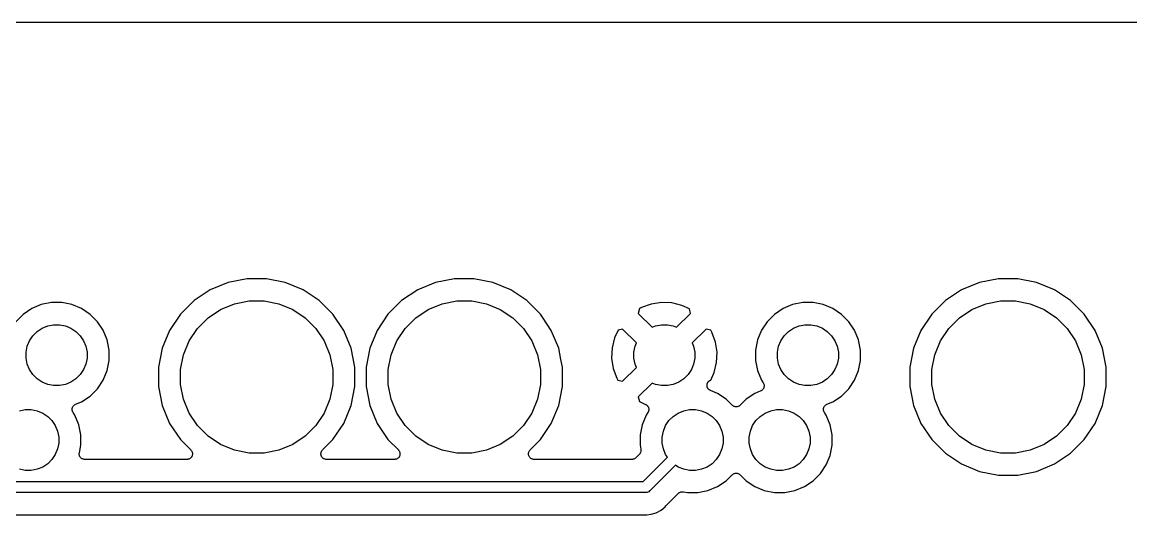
# Model space of a CAD drawing. Extents: x 3.21 to 7.18, y -3.5 to -0.72.
# Drawn here: x 4.266 to 5.269, y -1.167 to -0.721 of the extents above; entities that cross this region are included whole.
import ezdxf

# ---------------------------------------------------------------- set-up
doc = ezdxf.new("R2010")
doc.units = 0
doc.header["$MEASUREMENT"] = 0
doc.layers.add('BLACK', color=7, linetype='CONTINUOUS')

msp = doc.modelspace()

# ---------------------------------------------------------------- linework, layer by layer
at = {"layer": 'BLACK', "linetype": 'CONTINUOUS'}
for p, q in [((3.21098, -0.72098), (7.17402, -0.72098)), ((4.46931, -0.9531), (4.45213, -0.95652)), ((4.48682, -0.9531), (4.46931, -0.9531)), ((4.50399, -0.95652), (4.48682, -0.9531)), ((4.65718, -0.9531), (4.64001, -0.95652)), ((4.67469, -0.9531), (4.65718, -0.9531)), ((4.69187, -0.95652), (4.67469, -0.9531)), ((5.14931, -0.9531), (5.13213, -0.95652)), ((5.16682, -0.9531), (5.14931, -0.9531)), ((5.18399, -0.95652), (5.16682, -0.9531)), ((4.43595, -0.96322), (4.42139, -0.97295)), ((4.45213, -0.95652), (4.43595, -0.96322)), ((4.52017, -0.96322), (4.50399, -0.95652)), ((4.53473, -0.97295), (4.52017, -0.96322)), ((4.62383, -0.96322), (4.60927, -0.97295)), ((4.64001, -0.95652), (4.62383, -0.96322)), ((4.70805, -0.96322), (4.69187, -0.95652)), ((4.72261, -0.97295), (4.70805, -0.96322)), ((5.11595, -0.96322), (5.10139, -0.97295)), ((5.13213, -0.95652), (5.11595, -0.96322)), ((5.20017, -0.96322), (5.18399, -0.95652)), ((5.21473, -0.97295), (5.20017, -0.96322)), ((4.42139, -0.97295), (4.40901, -0.98533)), ((4.45797, -0.97575), (4.47128, -0.9731)), ((4.47128, -0.9731), (4.48485, -0.9731)), ((4.48485, -0.9731), (4.49816, -0.97575)), ((4.54711, -0.98533), (4.53473, -0.97295)), ((4.60927, -0.97295), (4.59689, -0.98533)), ((4.64584, -0.97575), (4.65915, -0.9731)), ((4.65915, -0.9731), (4.67272, -0.9731)), ((4.67272, -0.9731), (4.68603, -0.97575)), ((4.73499, -0.98533), (4.72261, -0.97295)), ((5.10139, -0.97295), (5.08901, -0.98533)), ((5.13797, -0.97575), (5.15128, -0.9731)), ((5.15128, -0.9731), (5.16485, -0.9731)), ((5.16485, -0.9731), (5.17816, -0.97575)), ((5.22711, -0.98533), (5.21473, -0.97295)), ((4.27443, -0.98017), (4.26664, -0.98537)), ((4.28309, -0.97658), (4.27443, -0.98017)), ((4.29228, -0.97476), (4.28309, -0.97658)), ((4.30164, -0.97476), (4.29228, -0.97476)), ((4.31083, -0.97658), (4.30164, -0.97476)), ((4.31949, -0.98017), (4.31083, -0.97658)), ((4.32728, -0.98537), (4.31949, -0.98017)), ((4.43414, -0.98848), (4.44543, -0.98094)), ((4.44543, -0.98094), (4.45797, -0.97575)), ((4.49816, -0.97575), (4.5107, -0.98094)), ((4.5107, -0.98094), (4.52198, -0.98848)), ((4.62202, -0.98848), (4.6333, -0.98094)), ((4.6333, -0.98094), (4.64584, -0.97575)), ((4.68603, -0.97575), (4.69857, -0.98094)), ((4.69857, -0.98094), (4.70986, -0.98848)), ((4.82448, -0.98021), (4.82339, -0.98452)), ((4.8262, -0.9793), (4.82448, -0.98021)), ((4.83513, -0.97603), (4.8262, -0.9793)), ((4.84439, -0.9746), (4.83513, -0.97603)), ((4.85375, -0.975), (4.84439, -0.9746)), ((4.86285, -0.97722), (4.85375, -0.975)), ((4.86964, -0.98037), (4.86285, -0.97722)), ((4.87069, -0.98452), (4.86964, -0.98037)), ((4.95443, -0.98017), (4.94664, -0.98537)), ((4.96309, -0.97658), (4.95443, -0.98017)), ((4.97228, -0.97476), (4.96309, -0.97658)), ((4.98164, -0.97476), (4.97228, -0.97476)), ((4.99083, -0.97658), (4.98164, -0.97476)), ((4.99949, -0.98017), (4.99083, -0.97658)), ((5.00728, -0.98537), (4.99949, -0.98017)), ((5.11414, -0.98848), (5.12543, -0.98094)), ((5.12543, -0.98094), (5.13797, -0.97575)), ((5.17816, -0.97575), (5.1907, -0.98094)), ((5.1907, -0.98094), (5.20198, -0.98848)), ((4.26664, -0.98537), (4.26002, -0.992)), ((4.3339, -0.992), (4.32728, -0.98537)), ((4.33911, -0.99979), (4.3339, -0.992)), ((4.40901, -0.98533), (4.39928, -0.99989)), ((4.42455, -0.99808), (4.43414, -0.98848)), ((4.52198, -0.98848), (4.53158, -0.99808)), ((4.55684, -0.99989), (4.54711, -0.98533)), ((4.59689, -0.98533), (4.58716, -0.99989)), ((4.61242, -0.99808), (4.62202, -0.98848)), ((4.70986, -0.98848), (4.71945, -0.99808)), ((4.73732, -0.98882), (4.73499, -0.98533)), ((4.74472, -0.99989), (4.73732, -0.98882)), ((4.73732, -0.98882), (4.73732, -0.98882)), ((4.82339, -0.98452), (4.83595, -0.99708)), ((4.85813, -0.99708), (4.87069, -0.98452)), ((4.94002, -0.992), (4.93481, -0.99979)), ((4.94664, -0.98537), (4.94002, -0.992)), ((5.0139, -0.992), (5.00728, -0.98537)), ((5.01911, -0.99979), (5.0139, -0.992)), ((5.08901, -0.98533), (5.07928, -0.99989)), ((5.10455, -0.99808), (5.11414, -0.98848)), ((5.20198, -0.98848), (5.21158, -0.99808)), ((5.23684, -0.99989), (5.22711, -0.98533)), ((4.27555, -1.00475), (4.27939, -1.00091)), ((4.27939, -1.00091), (4.28391, -0.99789)), ((4.28391, -0.99789), (4.28892, -0.99582)), ((4.28892, -0.99582), (4.29425, -0.99476)), ((4.29425, -0.99476), (4.29967, -0.99476)), ((4.29967, -0.99476), (4.305, -0.99582)), ((4.305, -0.99582), (4.31001, -0.99789)), ((4.31001, -0.99789), (4.31453, -1.00091)), ((4.31453, -1.00091), (4.31837, -1.00475)), ((4.34269, -1.00844), (4.33911, -0.99979)), ((4.39928, -0.99989), (4.39258, -1.01607)), ((4.41701, -1.00936), (4.42455, -0.99808)), ((4.53158, -0.99808), (4.53912, -1.00936)), ((4.56354, -1.01607), (4.55684, -0.99989)), ((4.58716, -0.99989), (4.58046, -1.01607)), ((4.60488, -1.00936), (4.61242, -0.99808)), ((4.71945, -0.99808), (4.72699, -1.00936)), ((4.75142, -1.01607), (4.74472, -0.99989)), ((4.8051, -0.99972), (4.80194, -1.00651)), ((4.80924, -0.99866), (4.8051, -0.99972)), ((4.8218, -1.01122), (4.80924, -0.99866)), ((4.83595, -0.99708), (4.839, -0.99582)), ((4.839, -0.99582), (4.84433, -0.99476)), ((4.84433, -0.99476), (4.84975, -0.99476)), ((4.84975, -0.99476), (4.85508, -0.99582)), ((4.85508, -0.99582), (4.85813, -0.99708)), ((4.88483, -0.99866), (4.87227, -1.01122)), ((4.88914, -0.99976), (4.88483, -0.99866)), ((4.89006, -1.00147), (4.88914, -0.99976)), ((4.89332, -1.0104), (4.89006, -1.00147)), ((4.93481, -0.99979), (4.93123, -1.00844)), ((4.95555, -1.00475), (4.95939, -1.00091)), ((4.95939, -1.00091), (4.96391, -0.99789)), ((4.96391, -0.99789), (4.96892, -0.99582)), ((4.96892, -0.99582), (4.97425, -0.99476)), ((4.97425, -0.99476), (4.97967, -0.99476)), ((4.97967, -0.99476), (4.985, -0.99582)), ((4.985, -0.99582), (4.99001, -0.99789)), ((4.99001, -0.99789), (4.99453, -1.00091)), ((4.99453, -1.00091), (4.99837, -1.00475)), ((5.02269, -1.00844), (5.01911, -0.99979)), ((5.07928, -0.99989), (5.07258, -1.01607)), ((5.09701, -1.00936), (5.10455, -0.99808)), ((5.21158, -0.99808), (5.21912, -1.00936)), ((5.24354, -1.01607), (5.23684, -0.99989)), ((4.27046, -1.01428), (4.27254, -1.00926)), ((4.27254, -1.00926), (4.27555, -1.00475)), ((4.31837, -1.00475), (4.32138, -1.00926)), ((4.32138, -1.00926), (4.32346, -1.01428)), ((4.34452, -1.01763), (4.34269, -1.00844)), ((4.41181, -1.0219), (4.41701, -1.00936)), ((4.53912, -1.00936), (4.54431, -1.0219)), ((4.59969, -1.0219), (4.60488, -1.00936)), ((4.72699, -1.00936), (4.73219, -1.0219)), ((4.80194, -1.00651), (4.79972, -1.01561)), ((4.82054, -1.01428), (4.8218, -1.01122)), ((4.87227, -1.01122), (4.87354, -1.01428)), ((4.89475, -1.01966), (4.89332, -1.0104)), ((4.93123, -1.00844), (4.9294, -1.01763)), ((4.95046, -1.01428), (4.95254, -1.00926)), ((4.95254, -1.00926), (4.95555, -1.00475)), ((4.99837, -1.00475), (5.00138, -1.00926)), ((5.00138, -1.00926), (5.00346, -1.01428)), ((5.02452, -1.01763), (5.02269, -1.00844)), ((5.09181, -1.0219), (5.09701, -1.00936)), ((5.21912, -1.00936), (5.22431, -1.0219)), ((4.2694, -1.0196), (4.27046, -1.01428)), ((4.2694, -1.02503), (4.2694, -1.0196)), ((4.32346, -1.01428), (4.32452, -1.0196)), ((4.32452, -1.0196), (4.32452, -1.02503)), ((4.34452, -1.027), (4.34452, -1.01763)), ((4.39258, -1.01607), (4.38917, -1.03324)), ((4.40917, -1.03521), (4.41181, -1.0219)), ((4.54431, -1.0219), (4.54696, -1.03521)), ((4.56696, -1.03324), (4.56354, -1.01607)), ((4.58046, -1.01607), (4.57704, -1.03324)), ((4.59704, -1.03521), (4.59969, -1.0219)), ((4.73219, -1.0219), (4.73483, -1.03521)), ((4.75344, -1.02622), (4.75142, -1.01607)), ((4.79972, -1.01561), (4.79932, -1.02497)), ((4.81948, -1.0196), (4.82054, -1.01428)), ((4.81948, -1.02503), (4.81948, -1.0196)), ((4.87354, -1.01428), (4.8746, -1.0196)), ((4.8746, -1.0196), (4.8746, -1.02503)), ((4.89436, -1.02902), (4.89475, -1.01966)), ((4.9294, -1.01763), (4.9294, -1.027)), ((4.9494, -1.0196), (4.95046, -1.01428)), ((4.9494, -1.02503), (4.9494, -1.0196)), ((5.00346, -1.01428), (5.00452, -1.0196)), ((5.00452, -1.0196), (5.00452, -1.02503)), ((5.02452, -1.027), (5.02452, -1.01763)), ((5.07258, -1.01607), (5.06917, -1.03324)), ((5.08917, -1.03521), (5.09181, -1.0219)), ((5.22431, -1.0219), (5.22696, -1.03521)), ((5.24696, -1.03324), (5.24354, -1.01607)), ((4.27046, -1.03035), (4.2694, -1.02503)), ((4.27254, -1.03537), (4.27046, -1.03035)), ((4.32346, -1.03035), (4.32138, -1.03537)), ((4.32452, -1.02503), (4.32346, -1.03035)), ((4.34269, -1.03619), (4.34452, -1.027)), ((4.38917, -1.03324), (4.38917, -1.05076)), ((4.56696, -1.05076), (4.56696, -1.03324)), ((4.57704, -1.03324), (4.57704, -1.05076)), ((4.75483, -1.03324), (4.75344, -1.02622)), ((4.75483, -1.05076), (4.75483, -1.03324)), ((4.79932, -1.02497), (4.80076, -1.03423)), ((4.80924, -1.04597), (4.8218, -1.03341)), ((4.82054, -1.03035), (4.81948, -1.02503)), ((4.8218, -1.03341), (4.82054, -1.03035)), ((4.87354, -1.03035), (4.87146, -1.03537)), ((4.8746, -1.02503), (4.87354, -1.03035)), ((4.89214, -1.03812), (4.89436, -1.02902)), ((4.9294, -1.027), (4.93123, -1.03619)), ((4.95046, -1.03035), (4.9494, -1.02503)), ((4.95254, -1.03537), (4.95046, -1.03035)), ((5.00346, -1.03035), (5.00138, -1.03537)), ((5.00452, -1.02503), (5.00346, -1.03035)), ((5.02269, -1.03619), (5.02357, -1.03178)), ((5.02357, -1.03178), (5.02452, -1.027)), ((5.02357, -1.03178), (5.02357, -1.03178)), ((5.06917, -1.03324), (5.06917, -1.05076)), ((5.24696, -1.05076), (5.24696, -1.03324)), ((4.27555, -1.03988), (4.27254, -1.03537)), ((4.27939, -1.04372), (4.27555, -1.03988)), ((4.31837, -1.03988), (4.31453, -1.04372)), ((4.32138, -1.03537), (4.31837, -1.03988)), ((4.33911, -1.04484), (4.34269, -1.03619)), ((4.40917, -1.04879), (4.40917, -1.03521)), ((4.54696, -1.03521), (4.54696, -1.04879)), ((4.59704, -1.04879), (4.59704, -1.03521)), ((4.73483, -1.03521), (4.73483, -1.04879)), ((4.80076, -1.03423), (4.80402, -1.04316)), ((4.80402, -1.04316), (4.80494, -1.04487)), ((4.86845, -1.03988), (4.86461, -1.04372)), ((4.87146, -1.03537), (4.86845, -1.03988)), ((4.88896, -1.04496), (4.89214, -1.03812)), ((4.93123, -1.03619), (4.93481, -1.04484)), ((4.95555, -1.03988), (4.95254, -1.03537)), ((4.95939, -1.04372), (4.95555, -1.03988)), ((4.99837, -1.03988), (4.99453, -1.04372)), ((5.00138, -1.03537), (4.99837, -1.03988)), ((5.01911, -1.04484), (5.02269, -1.03619)), ((5.08917, -1.04879), (5.08917, -1.03521)), ((5.22696, -1.03521), (5.22696, -1.04879)), ((4.28391, -1.04674), (4.27939, -1.04372)), ((4.28892, -1.04881), (4.28391, -1.04674)), ((4.29425, -1.04987), (4.28892, -1.04881)), ((4.29967, -1.04987), (4.29425, -1.04987)), ((4.305, -1.04881), (4.29967, -1.04987)), ((4.31001, -1.04674), (4.305, -1.04881)), ((4.31453, -1.04372), (4.31001, -1.04674)), ((4.32728, -1.05926), (4.3339, -1.05263)), ((4.3339, -1.05263), (4.33911, -1.04484)), ((4.38917, -1.05076), (4.39258, -1.06793)), ((4.41181, -1.0621), (4.40917, -1.04879)), ((4.54696, -1.04879), (4.54431, -1.0621)), ((4.56354, -1.06793), (4.56696, -1.05076)), ((4.57704, -1.05076), (4.58046, -1.06793)), ((4.59969, -1.0621), (4.59704, -1.04879)), ((4.73483, -1.04879), (4.73219, -1.0621)), ((4.75142, -1.06793), (4.75483, -1.05076)), ((4.80494, -1.04487), (4.80924, -1.04597)), ((4.83595, -1.04755), (4.82339, -1.06011)), ((4.839, -1.04881), (4.83595, -1.04755)), ((4.84433, -1.04987), (4.839, -1.04881)), ((4.84975, -1.04987), (4.84433, -1.04987)), ((4.85508, -1.04881), (4.84975, -1.04987)), ((4.86009, -1.04674), (4.85508, -1.04881)), ((4.86461, -1.04372), (4.86009, -1.04674)), ((4.88563, -1.04961), (4.88567, -1.04926)), ((4.88564, -1.04975), (4.88563, -1.04961)), ((4.88563, -1.04989), (4.88564, -1.04975)), ((4.88568, -1.05023), (4.88563, -1.04989)), ((4.88567, -1.04926), (4.88568, -1.04891)), ((4.88568, -1.04891), (4.88572, -1.04878)), ((4.88572, -1.05058), (4.88568, -1.05023)), ((4.88572, -1.04878), (4.88573, -1.04864)), ((4.88575, -1.05071), (4.88572, -1.05058)), ((4.88573, -1.04864), (4.88584, -1.0483)), ((4.88577, -1.05085), (4.88575, -1.05071)), ((4.88589, -1.05118), (4.88577, -1.05085)), ((4.88584, -1.0483), (4.88592, -1.04796)), ((4.88599, -1.05152), (4.88589, -1.05118)), ((4.88592, -1.04796), (4.88598, -1.04784)), ((4.88598, -1.04784), (4.88602, -1.04771)), ((4.88605, -1.05164), (4.88599, -1.05152)), ((4.88602, -1.04771), (4.88619, -1.0474)), ((4.8861, -1.05177), (4.88605, -1.05164)), ((4.88628, -1.05207), (4.8861, -1.05177)), ((4.88619, -1.0474), (4.88634, -1.04708)), ((4.88644, -1.05238), (4.88628, -1.05207)), ((4.88634, -1.04708), (4.88642, -1.04697)), ((4.88642, -1.04697), (4.88649, -1.04685)), ((4.88653, -1.05249), (4.88644, -1.05238)), ((4.88649, -1.04685), (4.88671, -1.04658)), ((4.8866, -1.05261), (4.88653, -1.05249)), ((4.88683, -1.05287), (4.8866, -1.05261)), ((4.88671, -1.04658), (4.88692, -1.0463)), ((4.88705, -1.05314), (4.88683, -1.05287)), ((4.88692, -1.0463), (4.88702, -1.04621)), ((4.88702, -1.04621), (4.88711, -1.0461)), ((4.88716, -1.05323), (4.88705, -1.05314)), ((4.88711, -1.0461), (4.88738, -1.04588)), ((4.88725, -1.05334), (4.88716, -1.05323)), ((4.88753, -1.05355), (4.88725, -1.05334)), ((4.88738, -1.04588), (4.88764, -1.04564)), ((4.8878, -1.05377), (4.88753, -1.05355)), ((4.88764, -1.04564), (4.88776, -1.04557)), ((4.88776, -1.04557), (4.88787, -1.04548)), ((4.88787, -1.04548), (4.88818, -1.04532)), ((4.88818, -1.04532), (4.88848, -1.04514)), ((4.88848, -1.04514), (4.88861, -1.04509)), ((4.88861, -1.04509), (4.88873, -1.04503)), ((4.88873, -1.04503), (4.88896, -1.04496)), ((4.93481, -1.04484), (4.93647, -1.04731)), ((4.93614, -1.05327), (4.93584, -1.05363)), ((4.93644, -1.05291), (4.93614, -1.05327)), ((4.93645, -1.05289), (4.93644, -1.05291)), ((4.93646, -1.05288), (4.93645, -1.05289)), ((4.93668, -1.05246), (4.93646, -1.05288)), ((4.93647, -1.04731), (4.93649, -1.04735)), ((4.93649, -1.04735), (4.93649, -1.04735)), ((4.93649, -1.04735), (4.93649, -1.04735)), ((4.93649, -1.04735), (4.9365, -1.04737)), ((4.9365, -1.04737), (4.93672, -1.0478)), ((4.93691, -1.05205), (4.93668, -1.05246)), ((4.93672, -1.0478), (4.93694, -1.04821)), ((4.93692, -1.05202), (4.93691, -1.05204)), ((4.93691, -1.05204), (4.93691, -1.05205)), ((4.93706, -1.05157), (4.93692, -1.05202)), ((4.93694, -1.04821), (4.93695, -1.04823)), ((4.93695, -1.04823), (4.93695, -1.04824)), ((4.93695, -1.04824), (4.93708, -1.04869)), ((4.9372, -1.05112), (4.93706, -1.05157)), ((4.93708, -1.04869), (4.93722, -1.04915)), ((4.93721, -1.05109), (4.9372, -1.0511)), ((4.9372, -1.0511), (4.9372, -1.05112)), ((4.93726, -1.05062), (4.93721, -1.05109)), ((4.93722, -1.04915), (4.93722, -1.04916)), ((4.93722, -1.04916), (4.93722, -1.04918)), ((4.93722, -1.04918), (4.93726, -1.04964)), ((4.93726, -1.04964), (4.93731, -1.05012)), ((4.93731, -1.05015), (4.93726, -1.05062)), ((4.93731, -1.05012), (4.93731, -1.05013)), ((4.93731, -1.05013), (4.93731, -1.05015)), ((4.96391, -1.04674), (4.95939, -1.04372)), ((4.96892, -1.04881), (4.96391, -1.04674)), ((4.97425, -1.04987), (4.96892, -1.04881)), ((4.97967, -1.04987), (4.97425, -1.04987)), ((4.985, -1.04881), (4.97967, -1.04987)), ((4.99001, -1.04674), (4.985, -1.04881)), ((4.99453, -1.04372), (4.99001, -1.04674)), ((5.00728, -1.05926), (5.0139, -1.05263)), ((5.0139, -1.05263), (5.01911, -1.04484)), ((5.06917, -1.05076), (5.07258, -1.06793)), ((5.09181, -1.0621), (5.08917, -1.04879)), ((5.22696, -1.04879), (5.22431, -1.0621)), ((5.24354, -1.06793), (5.24696, -1.05076)), ((4.31949, -1.06446), (4.32728, -1.05926)), ((4.41701, -1.07464), (4.41181, -1.0621)), ((4.54431, -1.0621), (4.53912, -1.07464)), ((4.60488, -1.07464), (4.59969, -1.0621)), ((4.73219, -1.0621), (4.72699, -1.07464)), ((4.82339, -1.06011), (4.82444, -1.06426)), ((4.88792, -1.05384), (4.8878, -1.05377)), ((4.88803, -1.05392), (4.88792, -1.05384)), ((4.88834, -1.05408), (4.88803, -1.05392)), ((4.88865, -1.05424), (4.88834, -1.05408)), ((4.88872, -1.05427), (4.88865, -1.05424)), ((4.89516, -1.05694), (4.88872, -1.05427)), ((4.90295, -1.06215), (4.89516, -1.05694)), ((4.90846, -1.06766), (4.90295, -1.06215)), ((4.92105, -1.06215), (4.91554, -1.06766)), ((4.92884, -1.05694), (4.92105, -1.06215)), ((4.93422, -1.05471), (4.92884, -1.05694)), ((4.93464, -1.05449), (4.93422, -1.05471)), ((4.93506, -1.05427), (4.93464, -1.05449)), ((4.93507, -1.05426), (4.93506, -1.05427)), ((4.93508, -1.05425), (4.93507, -1.05426)), ((4.93545, -1.05395), (4.93508, -1.05425)), ((4.93582, -1.05366), (4.93545, -1.05395)), ((4.93583, -1.05364), (4.93582, -1.05366)), ((4.93584, -1.05363), (4.93583, -1.05364)), ((4.99949, -1.06446), (5.00728, -1.05926)), ((5.09701, -1.07464), (5.09181, -1.0621)), ((5.22431, -1.0621), (5.21912, -1.07464)), ((4.26333, -1.07259), (4.26866, -1.07153)), ((4.26866, -1.07153), (4.27408, -1.07153)), ((4.27408, -1.07153), (4.27941, -1.07259)), ((4.27941, -1.07259), (4.28442, -1.07466)), ((4.31102, -1.07125), (4.31107, -1.07078)), ((4.31102, -1.07127), (4.31102, -1.07125)), ((4.31102, -1.07128), (4.31102, -1.07127)), ((4.31107, -1.07175), (4.31102, -1.07128)), ((4.31107, -1.07078), (4.31112, -1.07031)), ((4.31111, -1.07222), (4.31107, -1.07175)), ((4.31111, -1.07224), (4.31111, -1.07222)), ((4.31111, -1.07225), (4.31111, -1.07224)), ((4.31125, -1.07271), (4.31111, -1.07225)), ((4.31112, -1.07031), (4.31113, -1.0703)), ((4.31113, -1.07028), (4.31127, -1.06983)), ((4.31113, -1.0703), (4.31113, -1.07028)), ((4.31138, -1.07316), (4.31125, -1.07271)), ((4.31127, -1.06983), (4.31141, -1.06938)), ((4.31138, -1.07318), (4.31138, -1.07316)), ((4.31139, -1.07319), (4.31138, -1.07318)), ((4.31161, -1.07361), (4.31139, -1.07319)), ((4.31141, -1.06938), (4.31142, -1.06937)), ((4.31142, -1.06935), (4.31165, -1.06894)), ((4.31142, -1.06937), (4.31142, -1.06935)), ((4.31183, -1.07403), (4.31161, -1.07361)), ((4.31165, -1.06894), (4.31187, -1.06852)), ((4.31187, -1.06852), (4.31188, -1.06851)), ((4.31188, -1.06851), (4.31189, -1.06849)), ((4.31189, -1.06849), (4.31219, -1.06814)), ((4.31219, -1.06814), (4.31249, -1.06777)), ((4.31249, -1.06777), (4.3125, -1.06776)), ((4.3125, -1.06776), (4.31251, -1.06775)), ((4.31251, -1.06775), (4.31288, -1.06745)), ((4.31288, -1.06745), (4.31325, -1.06715)), ((4.31325, -1.06715), (4.31326, -1.06714)), ((4.31326, -1.06714), (4.31327, -1.06713)), ((4.31327, -1.06713), (4.31369, -1.06691)), ((4.31369, -1.06691), (4.31411, -1.06669)), ((4.31411, -1.06669), (4.31949, -1.06446)), ((4.39258, -1.06793), (4.39928, -1.08411)), ((4.55684, -1.08411), (4.56354, -1.06793)), ((4.58046, -1.06793), (4.58716, -1.08411)), ((4.74472, -1.08411), (4.75142, -1.06793)), ((4.82444, -1.06426), (4.83003, -1.06686)), ((4.83003, -1.06686), (4.8301, -1.06689)), ((4.8301, -1.06689), (4.83041, -1.06708)), ((4.83041, -1.06708), (4.83073, -1.06725)), ((4.83073, -1.06725), (4.83082, -1.06733)), ((4.83082, -1.06733), (4.83093, -1.06739)), ((4.83093, -1.06739), (4.8312, -1.06764)), ((4.8312, -1.06764), (4.83148, -1.06788)), ((4.83148, -1.06788), (4.83156, -1.06797)), ((4.83156, -1.06797), (4.83165, -1.06805)), ((4.83165, -1.06805), (4.83186, -1.06835)), ((4.83186, -1.06835), (4.8321, -1.06863)), ((4.8321, -1.06863), (4.83215, -1.06874)), ((4.83215, -1.06874), (4.83223, -1.06884)), ((4.83223, -1.06884), (4.83238, -1.06917)), ((4.83244, -1.07353), (4.83225, -1.07384)), ((4.83238, -1.06917), (4.83255, -1.0695)), ((4.83248, -1.07342), (4.83244, -1.07353)), ((4.83254, -1.07331), (4.83248, -1.07342)), ((4.83265, -1.07296), (4.83254, -1.07331)), ((4.83255, -1.0695), (4.83259, -1.06961)), ((4.83259, -1.06961), (4.83264, -1.06972)), ((4.83264, -1.06972), (4.83273, -1.07008)), ((4.83277, -1.07261), (4.83265, -1.07296)), ((4.83273, -1.07008), (4.83283, -1.07043)), ((4.83279, -1.07249), (4.83277, -1.07261)), ((4.83283, -1.07237), (4.83279, -1.07249)), ((4.83283, -1.07043), (4.83284, -1.07055)), ((4.83286, -1.07201), (4.83283, -1.07237)), ((4.83284, -1.07055), (4.83287, -1.07067)), ((4.83292, -1.07165), (4.83286, -1.07201)), ((4.83287, -1.07067), (4.83289, -1.07104)), ((4.83289, -1.07104), (4.83292, -1.0714)), ((4.83292, -1.0714), (4.83291, -1.07152)), ((4.83291, -1.07152), (4.83292, -1.07165)), ((4.85958, -1.07466), (4.86459, -1.07259)), ((4.86459, -1.07259), (4.86992, -1.07153)), ((4.86992, -1.07153), (4.87534, -1.07153)), ((4.87534, -1.07153), (4.88067, -1.07259)), ((4.88067, -1.07259), (4.88568, -1.07466)), ((4.90883, -1.06796), (4.90846, -1.06766)), ((4.90919, -1.06826), (4.90883, -1.06796)), ((4.90921, -1.06827), (4.90919, -1.06826)), ((4.90922, -1.06828), (4.90921, -1.06827)), ((4.90963, -1.0685), (4.90922, -1.06828)), ((4.91005, -1.06873), (4.90963, -1.0685)), ((4.91006, -1.06873), (4.91005, -1.06873)), ((4.91008, -1.06874), (4.91006, -1.06873)), ((4.91053, -1.06888), (4.91008, -1.06874)), ((4.91098, -1.06902), (4.91053, -1.06888)), ((4.91099, -1.06902), (4.91098, -1.06902)), ((4.91101, -1.06903), (4.91099, -1.06902)), ((4.91148, -1.06908), (4.91101, -1.06903)), ((4.91195, -1.06913), (4.91148, -1.06908)), ((4.91197, -1.06913), (4.91195, -1.06913)), ((4.91198, -1.06913), (4.91197, -1.06913)), ((4.91245, -1.06908), (4.91198, -1.06913)), ((4.91292, -1.06904), (4.91245, -1.06908)), ((4.91294, -1.06904), (4.91292, -1.06904)), ((4.91295, -1.06904), (4.91294, -1.06904)), ((4.9134, -1.0689), (4.91295, -1.06904)), ((4.91386, -1.06877), (4.9134, -1.0689)), ((4.91387, -1.06876), (4.91386, -1.06877)), ((4.91389, -1.06876), (4.91387, -1.06876)), ((4.9143, -1.06854), (4.91389, -1.06876)), ((4.91472, -1.06832), (4.9143, -1.06854)), ((4.91474, -1.06831), (4.91472, -1.06832)), ((4.91475, -1.0683), (4.91474, -1.06831)), ((4.91512, -1.06801), (4.91475, -1.0683)), ((4.91549, -1.06771), (4.91512, -1.06801)), ((4.91551, -1.06769), (4.91549, -1.06771)), ((4.91554, -1.06766), (4.91551, -1.06769)), ((4.91551, -1.06769), (4.91551, -1.06769)), ((4.91551, -1.06769), (4.91551, -1.06769)), ((4.93832, -1.07466), (4.94333, -1.07259)), ((4.94333, -1.07259), (4.94866, -1.07153)), ((4.94866, -1.07153), (4.95408, -1.07153)), ((4.95408, -1.07153), (4.95941, -1.07259)), ((4.95941, -1.07259), (4.96442, -1.07466)), ((4.99102, -1.07125), (4.99107, -1.07078)), ((4.99102, -1.07127), (4.99102, -1.07125)), ((4.99102, -1.07128), (4.99102, -1.07127)), ((4.99107, -1.07175), (4.99102, -1.07128)), ((4.99107, -1.07078), (4.99112, -1.07031)), ((4.99111, -1.07222), (4.99107, -1.07175)), ((4.99111, -1.07224), (4.99111, -1.07222)), ((4.99111, -1.07225), (4.99111, -1.07224)), ((4.99125, -1.07271), (4.99111, -1.07225)), ((4.99112, -1.07031), (4.99113, -1.0703)), ((4.99113, -1.07028), (4.99127, -1.06983)), ((4.99113, -1.0703), (4.99113, -1.07028)), ((4.99138, -1.07316), (4.99125, -1.07271)), ((4.99127, -1.06983), (4.99141, -1.06938)), ((4.99138, -1.07318), (4.99138, -1.07316)), ((4.99139, -1.07319), (4.99138, -1.07318)), ((4.99161, -1.07361), (4.99139, -1.07319)), ((4.99141, -1.06938), (4.99142, -1.06937)), ((4.99142, -1.06935), (4.99165, -1.06894)), ((4.99142, -1.06937), (4.99142, -1.06935)), ((4.99183, -1.07403), (4.99161, -1.07361)), ((4.99165, -1.06894), (4.99187, -1.06852)), ((4.99187, -1.06852), (4.99188, -1.06851)), ((4.99188, -1.06851), (4.99189, -1.06849)), ((4.99189, -1.06849), (4.99219, -1.06814)), ((4.99219, -1.06814), (4.99249, -1.06777)), ((4.99249, -1.06777), (4.9925, -1.06776)), ((4.9925, -1.06776), (4.99251, -1.06775)), ((4.99251, -1.06775), (4.99288, -1.06745)), ((4.99288, -1.06745), (4.99325, -1.06715)), ((4.99325, -1.06715), (4.99326, -1.06714)), ((4.99326, -1.06714), (4.99327, -1.06713)), ((4.99327, -1.06713), (4.99369, -1.06691)), ((4.99369, -1.06691), (4.99411, -1.06669)), ((4.99411, -1.06669), (4.99949, -1.06446)), ((5.07258, -1.06793), (5.07928, -1.08411)), ((5.23684, -1.08411), (5.24354, -1.06793)), ((4.28442, -1.07466), (4.28894, -1.07768)), ((4.28894, -1.07768), (4.29278, -1.08152)), ((4.29278, -1.08152), (4.29579, -1.08603)), ((4.31184, -1.07405), (4.31183, -1.07403)), ((4.31186, -1.07409), (4.31184, -1.07405)), ((4.31184, -1.07405), (4.31184, -1.07405)), ((4.31184, -1.07405), (4.31184, -1.07405)), ((4.31352, -1.07656), (4.31186, -1.07409)), ((4.3171, -1.08521), (4.31352, -1.07656)), ((4.42455, -1.08592), (4.41701, -1.07464)), ((4.53912, -1.07464), (4.53158, -1.08592)), ((4.61242, -1.08592), (4.60488, -1.07464)), ((4.72699, -1.07464), (4.71945, -1.08592)), ((4.83048, -1.07656), (4.8269, -1.08521)), ((4.83208, -1.07417), (4.83048, -1.07656)), ((4.83225, -1.07384), (4.83208, -1.07417)), ((4.84821, -1.08603), (4.85122, -1.08152)), ((4.85122, -1.08152), (4.85506, -1.07768)), ((4.85506, -1.07768), (4.85958, -1.07466)), ((4.88568, -1.07466), (4.8902, -1.07768)), ((4.8902, -1.07768), (4.89404, -1.08152)), ((4.89404, -1.08152), (4.89705, -1.08603)), ((4.92695, -1.08603), (4.92996, -1.08152)), ((4.92996, -1.08152), (4.9338, -1.07768)), ((4.9338, -1.07768), (4.93832, -1.07466)), ((4.96442, -1.07466), (4.96894, -1.07768)), ((4.96894, -1.07768), (4.97278, -1.08152)), ((4.97278, -1.08152), (4.97579, -1.08603)), ((4.99184, -1.07405), (4.99183, -1.07403)), ((4.99186, -1.07409), (4.99184, -1.07405)), ((4.99184, -1.07405), (4.99184, -1.07405)), ((4.99184, -1.07405), (4.99184, -1.07405)), ((4.99352, -1.07656), (4.99186, -1.07409)), ((4.9971, -1.08521), (4.99352, -1.07656)), ((5.10455, -1.08592), (5.09701, -1.07464)), ((5.21912, -1.07464), (5.21158, -1.08592)), ((4.29579, -1.08603), (4.29787, -1.09105)), ((4.29787, -1.09105), (4.29893, -1.09637)), ((4.31893, -1.0944), (4.3171, -1.08521)), ((4.39928, -1.08411), (4.40901, -1.09867)), ((4.43414, -1.09552), (4.42455, -1.08592)), ((4.53158, -1.08592), (4.52198, -1.09552)), ((4.54711, -1.09867), (4.55684, -1.08411)), ((4.58716, -1.08411), (4.59689, -1.09867)), ((4.62202, -1.09552), (4.61242, -1.08592)), ((4.71945, -1.08592), (4.70986, -1.09552)), ((4.73499, -1.09867), (4.74472, -1.08411)), ((4.8269, -1.08521), (4.82507, -1.0944)), ((4.84507, -1.09637), (4.84613, -1.09105)), ((4.84613, -1.09105), (4.84821, -1.08603)), ((4.89705, -1.08603), (4.89913, -1.09105)), ((4.89913, -1.09105), (4.90019, -1.09637)), ((4.92381, -1.09637), (4.92487, -1.09105)), ((4.92487, -1.09105), (4.92695, -1.08603)), ((4.97579, -1.08603), (4.97787, -1.09105)), ((4.97787, -1.09105), (4.97893, -1.09637)), ((4.99893, -1.0944), (4.9971, -1.08521)), ((5.07928, -1.08411), (5.08901, -1.09867)), ((5.11414, -1.09552), (5.10455, -1.08592)), ((5.21158, -1.08592), (5.20198, -1.09552)), ((5.22711, -1.09867), (5.23684, -1.08411)), ((4.29893, -1.1018), (4.29787, -1.10713)), ((4.29893, -1.09637), (4.29893, -1.1018)), ((4.31893, -1.10377), (4.31893, -1.0944)), ((4.40901, -1.09867), (4.41845, -1.10811)), ((4.44543, -1.10306), (4.43414, -1.09552)), ((4.45797, -1.10825), (4.44543, -1.10306)), ((4.5107, -1.10306), (4.49816, -1.10825)), ((4.52198, -1.09552), (4.5107, -1.10306)), ((4.53767, -1.10811), (4.54711, -1.09867)), ((4.59689, -1.09867), (4.60633, -1.10811)), ((4.6333, -1.10306), (4.62202, -1.09552)), ((4.64584, -1.10825), (4.6333, -1.10306)), ((4.69857, -1.10306), (4.68603, -1.10825)), ((4.70986, -1.09552), (4.69857, -1.10306)), ((4.72555, -1.10811), (4.73499, -1.09867)), ((4.82507, -1.0944), (4.82507, -1.10377)), ((4.84507, -1.1018), (4.84507, -1.09637)), ((4.84613, -1.10713), (4.84507, -1.1018)), ((4.90019, -1.1018), (4.89913, -1.10713)), ((4.90019, -1.09637), (4.90019, -1.1018)), ((4.92381, -1.1018), (4.92381, -1.09637)), ((4.92487, -1.10713), (4.92381, -1.1018)), ((4.97893, -1.1018), (4.97787, -1.10713)), ((4.97893, -1.09637), (4.97893, -1.1018)), ((4.99893, -1.10377), (4.99893, -1.0944)), ((5.08901, -1.09867), (5.10139, -1.11105)), ((5.12543, -1.10306), (5.11414, -1.09552)), ((5.13797, -1.10825), (5.12543, -1.10306)), ((5.1907, -1.10306), (5.17816, -1.10825)), ((5.20198, -1.09552), (5.1907, -1.10306)), ((5.21473, -1.11105), (5.22711, -1.09867)), ((4.29579, -1.11214), (4.29278, -1.11665)), ((4.29787, -1.10713), (4.29579, -1.11214)), ((4.31746, -1.11161), (4.31751, -1.11114)), ((4.31746, -1.11163), (4.31746, -1.11161)), ((4.31746, -1.11164), (4.31746, -1.11163)), ((4.31751, -1.11211), (4.31746, -1.11164)), ((4.31751, -1.11114), (4.31756, -1.11067)), ((4.31755, -1.11258), (4.31751, -1.11211)), ((4.31755, -1.1126), (4.31755, -1.11258)), ((4.31755, -1.11261), (4.31755, -1.1126)), ((4.31769, -1.11307), (4.31755, -1.11261)), ((4.31756, -1.11067), (4.31893, -1.10377)), ((4.31782, -1.11352), (4.31769, -1.11307)), ((4.31783, -1.11353), (4.31782, -1.11352)), ((4.31784, -1.11355), (4.31783, -1.11353)), ((4.31806, -1.11396), (4.31784, -1.11355)), ((4.41845, -1.10811), (4.41849, -1.10815)), ((4.41849, -1.10815), (4.41849, -1.10815)), ((4.41849, -1.10815), (4.41849, -1.10815)), ((4.41849, -1.10815), (4.4185, -1.10816)), ((4.4185, -1.10816), (4.4188, -1.10853)), ((4.4188, -1.10853), (4.4191, -1.10891)), ((4.4191, -1.10891), (4.41911, -1.10892)), ((4.41911, -1.10892), (4.41911, -1.10892)), ((4.41911, -1.10892), (4.41933, -1.10935)), ((4.41952, -1.1136), (4.41929, -1.11402)), ((4.41933, -1.10935), (4.41955, -1.10977)), ((4.41953, -1.11358), (4.41952, -1.11359)), ((4.41952, -1.11359), (4.41952, -1.1136)), ((4.41967, -1.11312), (4.41953, -1.11358)), ((4.41955, -1.10977), (4.41956, -1.10978)), ((4.41956, -1.10978), (4.41956, -1.10979)), ((4.41956, -1.10979), (4.41969, -1.11025)), ((4.41981, -1.11267), (4.41967, -1.11312)), ((4.41969, -1.11025), (4.41983, -1.11071)), ((4.41982, -1.11265), (4.41981, -1.11266)), ((4.41981, -1.11266), (4.41981, -1.11267)), ((4.41987, -1.11217), (4.41982, -1.11265)), ((4.41983, -1.11071), (4.41983, -1.11072)), ((4.41983, -1.11072), (4.41983, -1.11073)), ((4.41983, -1.11073), (4.41987, -1.11121)), ((4.41987, -1.11121), (4.41992, -1.11168)), ((4.41992, -1.1117), (4.41987, -1.11217)), ((4.41992, -1.11168), (4.41992, -1.11169)), ((4.41992, -1.11169), (4.41992, -1.1117)), ((4.47128, -1.1109), (4.45797, -1.10825)), ((4.48485, -1.1109), (4.47128, -1.1109)), ((4.49816, -1.10825), (4.48485, -1.1109)), ((4.53621, -1.11161), (4.53626, -1.11114)), ((4.53621, -1.11162), (4.53621, -1.11161)), ((4.53621, -1.11163), (4.53621, -1.11162)), ((4.53625, -1.1121), (4.53621, -1.11163)), ((4.5363, -1.11258), (4.53625, -1.1121)), ((4.53626, -1.11114), (4.53631, -1.11066)), ((4.5363, -1.11259), (4.5363, -1.11258)), ((4.5363, -1.1126), (4.5363, -1.11259)), ((4.53644, -1.11306), (4.5363, -1.1126)), ((4.53631, -1.11064), (4.53645, -1.11018)), ((4.53631, -1.11065), (4.53631, -1.11064)), ((4.53631, -1.11066), (4.53631, -1.11065)), ((4.53657, -1.11352), (4.53644, -1.11306)), ((4.53645, -1.11018), (4.53659, -1.10972)), ((4.53658, -1.11353), (4.53657, -1.11352)), ((4.5368, -1.11396), (4.53658, -1.11353)), ((4.53658, -1.11353), (4.53658, -1.11353)), ((4.53659, -1.10972), (4.5366, -1.10972)), ((4.5366, -1.10971), (4.53683, -1.10928)), ((4.5366, -1.10972), (4.5366, -1.10971)), ((4.53683, -1.10928), (4.53705, -1.10886)), ((4.53705, -1.10886), (4.53706, -1.10886)), ((4.53706, -1.10885), (4.53737, -1.10848)), ((4.53706, -1.10886), (4.53706, -1.10885)), ((4.53737, -1.10848), (4.53767, -1.10811)), ((4.60633, -1.10811), (4.60636, -1.10815)), ((4.60636, -1.10815), (4.60636, -1.10815)), ((4.60636, -1.10815), (4.60636, -1.10815)), ((4.60636, -1.10815), (4.60638, -1.10816)), ((4.60638, -1.10816), (4.60667, -1.10853)), ((4.60667, -1.10853), (4.60698, -1.10891)), ((4.60698, -1.10891), (4.60698, -1.10892)), ((4.60698, -1.10892), (4.60698, -1.10892)), ((4.60698, -1.10892), (4.60721, -1.10935)), ((4.60739, -1.1136), (4.60717, -1.11402)), ((4.60721, -1.10935), (4.60743, -1.10977)), ((4.6074, -1.11359), (4.60739, -1.1136)), ((4.60754, -1.11312), (4.6074, -1.11358)), ((4.6074, -1.11358), (4.6074, -1.11359)), ((4.60743, -1.10977), (4.60743, -1.10978)), ((4.60743, -1.10978), (4.60743, -1.10979)), ((4.60743, -1.10979), (4.60757, -1.11025)), ((4.60769, -1.11267), (4.60754, -1.11312)), ((4.60757, -1.11025), (4.6077, -1.11071)), ((4.60774, -1.11217), (4.60769, -1.11265)), ((4.60769, -1.11265), (4.60769, -1.11266)), ((4.60769, -1.11266), (4.60769, -1.11267)), ((4.6077, -1.11071), (4.6077, -1.11072)), ((4.6077, -1.11072), (4.60771, -1.11073)), ((4.60771, -1.11073), (4.60775, -1.11121)), ((4.60779, -1.1117), (4.60774, -1.11217)), ((4.60775, -1.11121), (4.60779, -1.11168)), ((4.60779, -1.11168), (4.60779, -1.11169)), ((4.60779, -1.11169), (4.60779, -1.1117)), ((4.65915, -1.1109), (4.64584, -1.10825)), ((4.67272, -1.1109), (4.65915, -1.1109)), ((4.68603, -1.10825), (4.67272, -1.1109)), ((4.72408, -1.11161), (4.72413, -1.11114)), ((4.72408, -1.11162), (4.72408, -1.11161)), ((4.72408, -1.11163), (4.72408, -1.11162)), ((4.72413, -1.1121), (4.72408, -1.11163)), ((4.72413, -1.11114), (4.72418, -1.11066)), ((4.72417, -1.11258), (4.72413, -1.1121)), ((4.72417, -1.11259), (4.72417, -1.11258)), ((4.72417, -1.1126), (4.72417, -1.11259)), ((4.72431, -1.11306), (4.72417, -1.1126)), ((4.72418, -1.11064), (4.72433, -1.11018)), ((4.72418, -1.11065), (4.72418, -1.11064)), ((4.72418, -1.11066), (4.72418, -1.11065)), ((4.72445, -1.11352), (4.72431, -1.11306)), ((4.72433, -1.11018), (4.72447, -1.10972)), ((4.72445, -1.11353), (4.72445, -1.11352)), ((4.72468, -1.11396), (4.72445, -1.11353)), ((4.72445, -1.11353), (4.72445, -1.11353)), ((4.72447, -1.10971), (4.72471, -1.10928)), ((4.72447, -1.10972), (4.72447, -1.10971)), ((4.72447, -1.10972), (4.72447, -1.10972)), ((4.72471, -1.10928), (4.72493, -1.10886)), ((4.72493, -1.10886), (4.72494, -1.10885)), ((4.72493, -1.10886), (4.72493, -1.10886)), ((4.72494, -1.10885), (4.72524, -1.10848)), ((4.72524, -1.10848), (4.72555, -1.10811)), ((4.82443, -1.11193), (4.82118, -1.11518)), ((4.82472, -1.11157), (4.82443, -1.11193)), ((4.82502, -1.11122), (4.82472, -1.11157)), ((4.82503, -1.1112), (4.82502, -1.11122)), ((4.82505, -1.11118), (4.82503, -1.1112)), ((4.82527, -1.11077), (4.82505, -1.11118)), ((4.82507, -1.10377), (4.8258, -1.10742)), ((4.82549, -1.11036), (4.82527, -1.11077)), ((4.8255, -1.11034), (4.82549, -1.11036)), ((4.82551, -1.11032), (4.8255, -1.11034)), ((4.82565, -1.10987), (4.82551, -1.11032)), ((4.82578, -1.10943), (4.82565, -1.10987)), ((4.82579, -1.10941), (4.82578, -1.10943)), ((4.82584, -1.10892), (4.82579, -1.10939)), ((4.82579, -1.10939), (4.82579, -1.10941)), ((4.8258, -1.10742), (4.8258, -1.10744)), ((4.8258, -1.10744), (4.8258, -1.10744)), ((4.8258, -1.10744), (4.8258, -1.10744)), ((4.8258, -1.10744), (4.82581, -1.10749)), ((4.82581, -1.10749), (4.82585, -1.10795)), ((4.82589, -1.10846), (4.82584, -1.10892)), ((4.82585, -1.10795), (4.82589, -1.10841)), ((4.82589, -1.10841), (4.82589, -1.10844)), ((4.82589, -1.10844), (4.82589, -1.10846)), ((4.84821, -1.11214), (4.84613, -1.10713)), ((4.84993, -1.11472), (4.84821, -1.11214)), ((4.89705, -1.11214), (4.89404, -1.11665)), ((4.89913, -1.10713), (4.89705, -1.11214)), ((4.92695, -1.11214), (4.92487, -1.10713)), ((4.92996, -1.11665), (4.92695, -1.11214)), ((4.97579, -1.11214), (4.97278, -1.11665)), ((4.97787, -1.10713), (4.97579, -1.11214)), ((4.99352, -1.12161), (4.9971, -1.11296)), ((4.9971, -1.11296), (4.99893, -1.10377)), ((5.10139, -1.11105), (5.11595, -1.12078)), ((5.15128, -1.1109), (5.13797, -1.10825)), ((5.16485, -1.1109), (5.15128, -1.1109)), ((5.17816, -1.10825), (5.16485, -1.1109)), ((5.20017, -1.12078), (5.21473, -1.11105)), ((4.28442, -1.12351), (4.27941, -1.12559)), ((4.28894, -1.12049), (4.28442, -1.12351)), ((4.29278, -1.11665), (4.28894, -1.12049)), ((4.31828, -1.11438), (4.31806, -1.11396)), ((4.31829, -1.1144), (4.31828, -1.11438)), ((4.31829, -1.11441), (4.31829, -1.1144)), ((4.31859, -1.11478), (4.31829, -1.11441)), ((4.31889, -1.11514), (4.31859, -1.11478)), ((4.3189, -1.11515), (4.31889, -1.11514)), ((4.31891, -1.11517), (4.3189, -1.11515)), ((4.31928, -1.11547), (4.31891, -1.11517)), ((4.31964, -1.11577), (4.31928, -1.11547)), ((4.31965, -1.11578), (4.31964, -1.11577)), ((4.31966, -1.11579), (4.31965, -1.11578)), ((4.32008, -1.11601), (4.31966, -1.11579)), ((4.32049, -1.11624), (4.32008, -1.11601)), ((4.32051, -1.11625), (4.32049, -1.11624)), ((4.32052, -1.11625), (4.32051, -1.11625)), ((4.32097, -1.11639), (4.32052, -1.11625)), ((4.32142, -1.11654), (4.32097, -1.11639)), ((4.32144, -1.11654), (4.32142, -1.11654)), ((4.32145, -1.11654), (4.32144, -1.11654)), ((4.32192, -1.11659), (4.32145, -1.11654)), ((4.32239, -1.11665), (4.32192, -1.11659)), ((4.32242, -1.11665), (4.32239, -1.11665)), ((4.32246, -1.11665), (4.32242, -1.11665)), ((4.32242, -1.11665), (4.32242, -1.11665)), ((4.32242, -1.11665), (4.32242, -1.11665)), ((4.41492, -1.11665), (4.32246, -1.11665)), ((4.4154, -1.1166), (4.41492, -1.11665)), ((4.41587, -1.11655), (4.4154, -1.1166)), ((4.41588, -1.11655), (4.41587, -1.11655)), ((4.41589, -1.11655), (4.41588, -1.11655)), ((4.41635, -1.11641), (4.41589, -1.11655)), ((4.41681, -1.11628), (4.41635, -1.11641)), ((4.41682, -1.11627), (4.41681, -1.11627)), ((4.41681, -1.11627), (4.41681, -1.11628)), ((4.41725, -1.11604), (4.41682, -1.11627)), ((4.41767, -1.11582), (4.41725, -1.11604)), ((4.41768, -1.11581), (4.41767, -1.11582)), ((4.41805, -1.11551), (4.41768, -1.11581)), ((4.41768, -1.11581), (4.41768, -1.11581)), ((4.41843, -1.11521), (4.41805, -1.11551)), ((4.41844, -1.11519), (4.41843, -1.1152)), ((4.41843, -1.1152), (4.41843, -1.11521)), ((4.41874, -1.11483), (4.41844, -1.11519)), ((4.41905, -1.11446), (4.41874, -1.11483)), ((4.41906, -1.11445), (4.41905, -1.11446)), ((4.41929, -1.11402), (4.41906, -1.11444)), ((4.41906, -1.11444), (4.41906, -1.11445)), ((4.53702, -1.11438), (4.5368, -1.11396)), ((4.53703, -1.11439), (4.53702, -1.11438)), ((4.53703, -1.1144), (4.53703, -1.11439)), ((4.53734, -1.11477), (4.53703, -1.1144)), ((4.53764, -1.11514), (4.53734, -1.11477)), ((4.53764, -1.11515), (4.53764, -1.11514)), ((4.53765, -1.11516), (4.53764, -1.11515)), ((4.53802, -1.11547), (4.53765, -1.11516)), ((4.53838, -1.11577), (4.53802, -1.11547)), ((4.53839, -1.11578), (4.53838, -1.11577)), ((4.5384, -1.11578), (4.53839, -1.11578)), ((4.53882, -1.11601), (4.5384, -1.11578)), ((4.53924, -1.11624), (4.53882, -1.11601)), ((4.53925, -1.11624), (4.53924, -1.11624)), ((4.53925, -1.11625), (4.53925, -1.11624)), ((4.53971, -1.11639), (4.53925, -1.11625)), ((4.54017, -1.11654), (4.53971, -1.11639)), ((4.54018, -1.11654), (4.54017, -1.11654)), ((4.54019, -1.11654), (4.54018, -1.11654)), ((4.54066, -1.11659), (4.54019, -1.11654)), ((4.54114, -1.11665), (4.54066, -1.11659)), ((4.54116, -1.11665), (4.54114, -1.11665)), ((4.54121, -1.11665), (4.54116, -1.11665)), ((4.54116, -1.11665), (4.54116, -1.11665)), ((4.54116, -1.11665), (4.54116, -1.11665)), ((4.60279, -1.11665), (4.54121, -1.11665)), ((4.60327, -1.1166), (4.60279, -1.11665)), ((4.60375, -1.11655), (4.60327, -1.1166)), ((4.60376, -1.11655), (4.60375, -1.11655)), ((4.60375, -1.11655), (4.60375, -1.11655)), ((4.60422, -1.11641), (4.60376, -1.11655)), ((4.60468, -1.11628), (4.60422, -1.11641)), ((4.60469, -1.11627), (4.60468, -1.11628)), ((4.6047, -1.11627), (4.60469, -1.11627)), ((4.60512, -1.11604), (4.6047, -1.11627)), ((4.60554, -1.11582), (4.60512, -1.11604)), ((4.60555, -1.11581), (4.60554, -1.11582)), ((4.60556, -1.11581), (4.60555, -1.11581)), ((4.60593, -1.11551), (4.60556, -1.11581)), ((4.6063, -1.11521), (4.60593, -1.11551)), ((4.60631, -1.1152), (4.6063, -1.11521)), ((4.60662, -1.11483), (4.60631, -1.11519)), ((4.60631, -1.11519), (4.60631, -1.1152)), ((4.60693, -1.11446), (4.60662, -1.11483)), ((4.60694, -1.11444), (4.60693, -1.11445)), ((4.60693, -1.11445), (4.60693, -1.11446)), ((4.60717, -1.11402), (4.60694, -1.11444)), ((4.7249, -1.11438), (4.72468, -1.11396)), ((4.7249, -1.11439), (4.7249, -1.11438)), ((4.72491, -1.1144), (4.7249, -1.11439)), ((4.72521, -1.11477), (4.72491, -1.1144)), ((4.72551, -1.11514), (4.72521, -1.11477)), ((4.72552, -1.11515), (4.72551, -1.11514)), ((4.72552, -1.11516), (4.72552, -1.11515)), ((4.72589, -1.11547), (4.72552, -1.11516)), ((4.72626, -1.11577), (4.72589, -1.11547)), ((4.72627, -1.11578), (4.72626, -1.11577)), ((4.72669, -1.11601), (4.72627, -1.11578)), ((4.72627, -1.11578), (4.72627, -1.11578)), ((4.72711, -1.11624), (4.72669, -1.11601)), ((4.72712, -1.11624), (4.72711, -1.11624)), ((4.72713, -1.11625), (4.72712, -1.11624)), ((4.72758, -1.11639), (4.72713, -1.11625)), ((4.72804, -1.11654), (4.72758, -1.11639)), ((4.72805, -1.11654), (4.72804, -1.11654)), ((4.72806, -1.11654), (4.72805, -1.11654)), ((4.72853, -1.11659), (4.72806, -1.11654)), ((4.72901, -1.11665), (4.72853, -1.11659)), ((4.72903, -1.11665), (4.72901, -1.11665)), ((4.72908, -1.11665), (4.72903, -1.11665)), ((4.72903, -1.11665), (4.72903, -1.11665)), ((4.72903, -1.11665), (4.72903, -1.11665)), ((4.81764, -1.11665), (4.72908, -1.11665)), ((4.8181, -1.1166), (4.81764, -1.11665)), ((4.81856, -1.11656), (4.8181, -1.1166)), ((4.81859, -1.11655), (4.81856, -1.11656)), ((4.81862, -1.11655), (4.81859, -1.11655)), ((4.81906, -1.11642), (4.81862, -1.11655)), ((4.8195, -1.11629), (4.81906, -1.11642)), ((4.81952, -1.11628), (4.8195, -1.11629)), ((4.81955, -1.11627), (4.81952, -1.11628)), ((4.81996, -1.11605), (4.81955, -1.11627)), ((4.82037, -1.11584), (4.81996, -1.11605)), ((4.82039, -1.11582), (4.82037, -1.11584)), ((4.82041, -1.11581), (4.82039, -1.11582)), ((4.82077, -1.11552), (4.82041, -1.11581)), ((4.82113, -1.11523), (4.82077, -1.11552)), ((4.82117, -1.11519), (4.82113, -1.11523)), ((4.82118, -1.11518), (4.82117, -1.11519)), ((4.82117, -1.11519), (4.82117, -1.11519)), ((4.82117, -1.11519), (4.82117, -1.11519)), ((4.828, -1.13665), (4.84993, -1.11472)), ((4.857, -1.12179), (4.83378, -1.14501)), ((4.85958, -1.12351), (4.857, -1.12179)), ((4.86459, -1.12559), (4.85958, -1.12351)), ((4.88568, -1.12351), (4.88067, -1.12559)), ((4.8902, -1.12049), (4.88568, -1.12351)), ((4.89404, -1.11665), (4.8902, -1.12049)), ((4.9338, -1.12049), (4.92996, -1.11665)), ((4.93832, -1.12351), (4.9338, -1.12049)), ((4.94333, -1.12559), (4.93832, -1.12351)), ((4.96442, -1.12351), (4.95941, -1.12559)), ((4.96894, -1.12049), (4.96442, -1.12351)), ((4.97278, -1.11665), (4.96894, -1.12049)), ((4.98831, -1.1294), (4.99352, -1.12161)), ((5.11595, -1.12078), (5.13213, -1.12748)), ((5.18399, -1.12748), (5.20017, -1.12078)), ((4.26866, -1.12665), (4.26333, -1.12559)), ((4.27408, -1.12665), (4.26866, -1.12665)), ((4.27941, -1.12559), (4.27408, -1.12665)), ((4.86992, -1.12665), (4.86459, -1.12559)), ((4.87534, -1.12665), (4.86992, -1.12665)), ((4.88067, -1.12559), (4.87534, -1.12665)), ((4.90295, -1.13603), (4.90846, -1.13051)), ((4.90846, -1.13051), (4.90849, -1.13049)), ((4.90849, -1.13049), (4.90851, -1.13046)), ((4.90849, -1.13049), (4.90849, -1.13049)), ((4.90849, -1.13049), (4.90849, -1.13049)), ((4.90851, -1.13046), (4.90888, -1.13017)), ((4.90888, -1.13017), (4.90925, -1.12987)), ((4.90925, -1.12987), (4.90926, -1.12986)), ((4.90926, -1.12986), (4.90928, -1.12985)), ((4.90928, -1.12985), (4.9097, -1.12964)), ((4.9097, -1.12964), (4.91011, -1.12942)), ((4.91011, -1.12942), (4.91013, -1.12941)), ((4.91013, -1.12941), (4.91014, -1.1294)), ((4.91014, -1.1294), (4.9106, -1.12927)), ((4.9106, -1.12927), (4.91105, -1.12914)), ((4.91105, -1.12914), (4.91106, -1.12914)), ((4.91106, -1.12914), (4.91108, -1.12913)), ((4.91108, -1.12913), (4.91155, -1.12909)), ((4.91155, -1.12909), (4.91202, -1.12905)), ((4.91202, -1.12905), (4.91203, -1.12905)), ((4.91203, -1.12905), (4.91205, -1.12905)), ((4.91205, -1.12905), (4.91252, -1.1291)), ((4.91252, -1.1291), (4.91299, -1.12914)), ((4.91299, -1.12914), (4.91301, -1.12915)), ((4.91301, -1.12915), (4.91302, -1.12915)), ((4.91302, -1.12915), (4.91347, -1.12929)), ((4.91347, -1.12929), (4.91392, -1.12943)), ((4.91392, -1.12943), (4.91394, -1.12944)), ((4.91394, -1.12944), (4.91395, -1.12944)), ((4.91395, -1.12944), (4.91436, -1.12967)), ((4.91436, -1.12967), (4.91478, -1.12989)), ((4.91478, -1.12989), (4.9148, -1.1299)), ((4.9148, -1.1299), (4.91481, -1.12991)), ((4.91481, -1.12991), (4.91517, -1.13021)), ((4.91517, -1.13021), (4.91554, -1.13051)), ((4.91554, -1.13051), (4.92105, -1.13603)), ((4.94866, -1.12665), (4.94333, -1.12559)), ((4.95408, -1.12665), (4.94866, -1.12665)), ((4.95941, -1.12559), (4.95408, -1.12665)), ((4.98169, -1.13603), (4.98831, -1.1294)), ((5.13213, -1.12748), (5.14931, -1.1309)), ((5.14931, -1.1309), (5.16682, -1.1309)), ((5.16682, -1.1309), (5.18399, -1.12748)), ((4.25301, -1.13665), (4.828, -1.13665)), ((4.8865, -1.14482), (4.89516, -1.14123)), ((4.89516, -1.14123), (4.90295, -1.13603)), ((4.92105, -1.13603), (4.92884, -1.14123)), ((4.92884, -1.14123), (4.9375, -1.14482)), ((4.96524, -1.14482), (4.9739, -1.14123)), ((4.9739, -1.14123), (4.98169, -1.13603)), ((4.82983, -1.14665), (4.25119, -1.14665)), ((4.83007, -1.14667), (4.82983, -1.14665)), ((4.83032, -1.14665), (4.83007, -1.14667)), ((4.83105, -1.14657), (4.83032, -1.14665)), ((4.83199, -1.14629), (4.83105, -1.14657)), ((4.83286, -1.14582), (4.83199, -1.14629)), ((4.83362, -1.1452), (4.83286, -1.14582)), ((4.83378, -1.14501), (4.83362, -1.1452)), ((4.84879, -1.15828), (4.85346, -1.15362)), ((4.85346, -1.15362), (4.85978, -1.14729)), ((4.85346, -1.15362), (4.85346, -1.15362)), ((4.85978, -1.14729), (4.8598, -1.14727)), ((4.8598, -1.14727), (4.85983, -1.14724)), ((4.8598, -1.14727), (4.8598, -1.14727)), ((4.8598, -1.14727), (4.8598, -1.14727)), ((4.85983, -1.14724), (4.8602, -1.14695)), ((4.8602, -1.14695), (4.86056, -1.14666)), ((4.86056, -1.14666), (4.86058, -1.14665)), ((4.86058, -1.14665), (4.8606, -1.14663)), ((4.8606, -1.14663), (4.86101, -1.14642)), ((4.86101, -1.14642), (4.86142, -1.1462)), ((4.86142, -1.1462), (4.86144, -1.14619)), ((4.86144, -1.14619), (4.86146, -1.14618)), ((4.86146, -1.14618), (4.86191, -1.14605)), ((4.86191, -1.14605), (4.86235, -1.14592)), ((4.86235, -1.14592), (4.86238, -1.14592)), ((4.86238, -1.14592), (4.8624, -1.14591)), ((4.8624, -1.14591), (4.86286, -1.14587)), ((4.86286, -1.14587), (4.86332, -1.14582)), ((4.86332, -1.14582), (4.86335, -1.14583)), ((4.86335, -1.14583), (4.86337, -1.14582)), ((4.86337, -1.14582), (4.86383, -1.14587)), ((4.86383, -1.14587), (4.8643, -1.14592)), ((4.8643, -1.14592), (4.86795, -1.14665)), ((4.86795, -1.14665), (4.87731, -1.14665)), ((4.87731, -1.14665), (4.8865, -1.14482)), ((4.9375, -1.14482), (4.94669, -1.14665)), ((4.94669, -1.14665), (4.95605, -1.14665)), ((4.95605, -1.14665), (4.96524, -1.14482)), ((4.83968, -1.16485), (4.84403, -1.16253)), ((4.84403, -1.16253), (4.84783, -1.15941)), ((4.84783, -1.15941), (4.84846, -1.15864)), ((4.84846, -1.15864), (4.84851, -1.15859)), ((4.84851, -1.15859), (4.84866, -1.15844)), ((4.84866, -1.15844), (4.84879, -1.15828)), ((4.25242, -1.16665), (4.8286, -1.16665)), ((4.8286, -1.16665), (4.82867, -1.16665)), ((4.82867, -1.16665), (4.82888, -1.16667)), ((4.82888, -1.16667), (4.82909, -1.16667)), ((4.82909, -1.16667), (4.83007, -1.16677)), ((4.83007, -1.16677), (4.83105, -1.16667)), ((4.83105, -1.16667), (4.83106, -1.16667)), ((4.83106, -1.16667), (4.83497, -1.16628)), ((4.83497, -1.16628), (4.83968, -1.16485))]:
    msp.add_line(p, q, dxfattribs=at)

doc.saveas('drawing.dxf')
